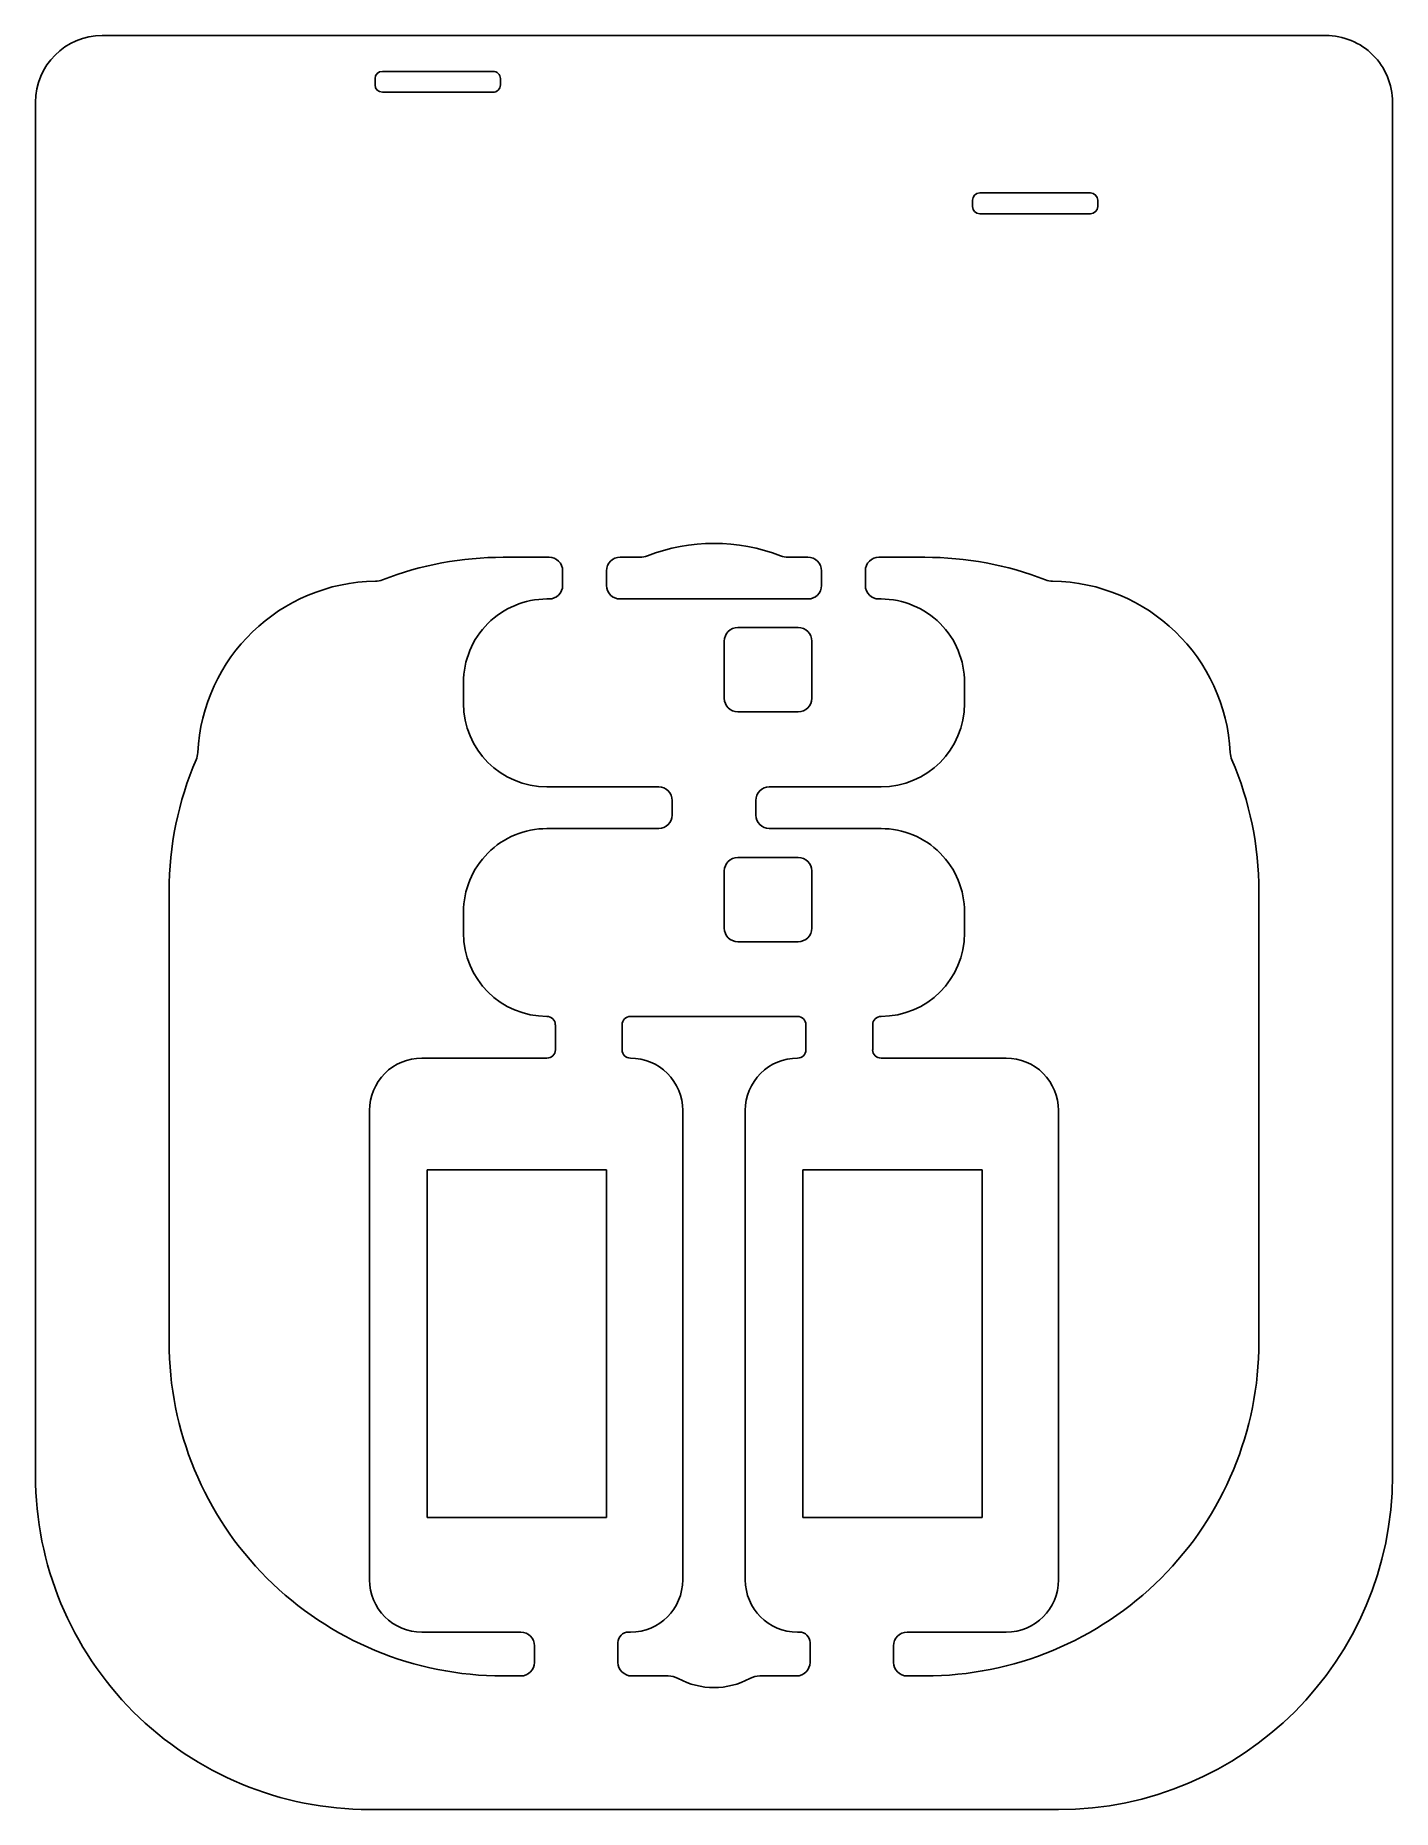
# Model space of a CAD drawing. Extents: x 32.4 to 97.4, y -121.4 to -36.4.
import ezdxf

# ---------------------------------------------------------------- set-up
doc = ezdxf.new("R2010")
doc.units = 0
doc.layers.add('BLACK', color=7, linetype='CONTINUOUS')

msp = doc.modelspace()

# ---------------------------------------------------------------- linework, layer by layer
at = {"layer": 'BLACK', "linetype": 'CONTINUOUS'}
for p, q in [((94.2104, -36.436701), (35.6104, -36.436701)), ((54.325956, -38.15557), (49.025957, -38.15557)), ((48.675956, -38.505572), (48.675956, -38.805569)), ((54.675956, -38.50557), (54.675956, -38.80557)), ((32.4104, -39.6367), (32.4104, -61.436701)), ((54.325956, -39.15557), (49.025958, -39.15557)), ((97.4104, -61.436701), (97.4104, -39.636701)), ((82.94012, -43.980651), (77.640121, -43.980651)), ((77.29012, -44.330653), (77.29012, -44.63065)), ((82.94012, -44.980651), (77.640122, -44.980651)), ((83.29012, -44.330651), (83.29012, -44.630651)), ((32.4104, -61.436701), (32.4104, -105.436699)), ((57.010399, -61.436701), (54.810399, -61.436701)), ((61.357338, -61.436701), (60.410402, -61.436701)), ((69.4104, -61.436701), (68.4635, -61.436701)), ((75.0104, -61.436701), (72.8104, -61.436701)), ((97.4104, -105.436701), (97.4104, -61.436701)), ((57.6604, -62.7867), (57.6604, -62.086702)), ((59.7604, -62.7867), (59.7604, -62.086702)), ((70.0604, -62.786701), (70.0604, -62.086701)), ((72.1604, -62.786701), (72.1604, -62.086701)), ((56.910401, -63.436701), (57.010399, -63.436701)), ((60.410401, -63.436701), (61.9104, -63.436701)), ((67.9104, -63.436701), (61.9104, -63.436701)), ((67.9104, -63.436701), (69.4104, -63.436701)), ((72.8104, -63.436701), (72.9104, -63.436701)), ((66.054601, -64.806584), (68.945601, -64.806584)), ((65.404601, -68.195183), (65.404601, -65.456584)), ((69.595601, -65.456584), (69.595601, -68.195183)), ((52.9104, -68.436702), (52.9104, -67.436701)), ((76.9104, -67.436701), (76.9104, -68.436701)), ((68.945601, -68.845183), (66.054601, -68.845183)), ((62.260399, -72.436701), (56.9104, -72.436701)), ((62.9104, -73.7867), (62.9104, -73.086702)), ((66.9104, -73.086701), (66.9104, -73.786701)), ((72.9104, -72.436701), (67.5604, -72.436701)), ((56.910401, -74.436701), (62.260399, -74.436701)), ((67.5604, -74.436701), (72.9104, -74.436701)), ((65.404601, -79.206083), (65.404601, -76.467484)), ((66.054601, -75.817484), (68.945601, -75.817484)), ((69.595601, -76.467484), (69.595601, -79.206083)), ((38.8104, -77.436698), (38.8104, -99.036699)), ((91.0104, -99.036699), (91.0104, -77.436701)), ((52.9104, -79.436702), (52.9104, -78.436701)), ((76.9104, -78.436701), (76.9104, -79.436701)), ((68.945601, -79.856083), (66.054601, -79.856083)), ((57.3104, -83.8367), (57.3104, -85.036702)), ((60.5104, -85.036702), (60.5104, -83.8367)), ((68.9104, -83.436701), (60.910398, -83.436701)), ((69.3104, -85.036701), (69.3104, -83.836701)), ((72.5104, -83.836701), (72.5104, -85.036701)), ((50.9104, -85.436701), (56.910401, -85.436701)), ((78.9104, -85.436701), (72.9104, -85.436701)), ((48.4104, -87.936701), (48.4104, -110.436701)), ((63.4104, -87.936701), (63.4104, -110.436701)), ((66.4104, -87.936701), (66.4104, -110.436701)), ((81.4104, -87.936701), (81.4104, -110.436701)), ((51.1654, -90.7946), (51.1654, -107.4384)), ((51.1654, -90.7946), (59.7654, -90.7946)), ((59.7654, -90.7946), (59.7654, -107.4384)), ((69.1613, -90.7946), (69.1613, -107.4384)), ((69.1613, -90.7946), (77.7613, -90.7946)), ((77.7613, -90.7946), (77.7613, -107.4384)), ((51.1654, -107.4384), (59.7654, -107.4384)), ((69.1613, -107.4384), (77.7613, -107.4384)), ((50.910401, -112.936701), (55.660399, -112.936701)), ((60.810401, -112.936701), (60.910401, -112.936701)), ((69.0104, -112.936701), (68.9104, -112.936701)), ((78.9104, -112.936701), (74.1604, -112.936701)), ((56.3104, -113.586702), (56.3104, -114.3867)), ((60.3104, -114.3867), (60.3104, -113.436702)), ((69.5104, -114.386701), (69.5104, -113.436701)), ((73.5104, -113.586701), (73.5104, -114.386701)), ((54.810402, -115.036701), (55.660399, -115.036701)), ((60.960402, -115.036701), (62.715276, -115.036701)), ((67.110072, -115.036701), (68.8604, -115.036701)), ((74.1604, -115.036701), (75.010398, -115.036701)), ((48.410402, -121.436701), (81.4104, -121.436701))]:
    msp.add_line(p, q, dxfattribs=at)
at = {"layer": 'BLACK'}
for centre, radius, start, end in [((35.6104, -39.6367), 3.2, 90, 180), ((94.2104, -39.6367), 3.199999, -0.0000179, 90), ((49.026, -38.5056), 0.350044, 90.00703859, 179.99541691), ((54.326, -38.5056), 0.35003, 0.00491168, 90.00720228), ((49.026, -38.8056), 0.34997, -180.00507413, -90.00687608), ((54.326, -38.8056), 0.349956, -90.00720352, 0.00491168), ((77.6401, -44.3307), 0.34998, 89.99656273, 179.99230556), ((82.9401, -44.3307), 0.350049, 0.00802095, 89.99672641), ((77.6401, -44.6306), 0.350051, -179.99181442, -89.99639908), ((82.9401, -44.6306), 0.35002, -89.99672643, -0.00834834), ((64.9104, -69.571909), 8.801851, 68.7468682, 111.2531318), ((54.8104, -77.4367), 15.999999, 90.00000358, 111.14829927), ((57.0104, -62.0867), 0.649999, -0.00017629, 90.00008815), ((60.4104, -62.0867), 0.65, -270.00017629, -179.99982371), ((61.3573, -60.4367), 1.000014, -89.99782276, -68.74491106), ((68.4635, -60.4363), 1.000401, -111.24678379, -90), ((69.4104, -62.0867), 0.649999, -0.00008815, 90), ((72.8104, -62.0867), 0.65, -270, -179.99991185), ((75.0104, -77.4367), 15.999999, 68.85170073, 90), ((48.81681, -71.22775), 8.647099, 90.82987005, 177.14780827), ((48.6771, -61.5817), 0.999954, -89.1708644, -68.85147833), ((57.0104, -62.7867), 0.65, -90.00008815, 0), ((60.4104, -62.7867), 0.650001, -180, -89.99991185), ((69.4104, -62.7867), 0.65, -90, -0.00008815), ((72.8104, -62.7867), 0.650001, -179.99991185, -90), ((81.1437, -61.5818), 0.999856, -111.15058912, -90.82921852), ((81.004, -71.2277), 8.647056, 2.85186414, 89.1701914), ((56.9104, -67.4367), 4, -270.00001432, -179.99998568), ((72.9104, -67.4367), 3.999999, -0.00001432, 90), ((66.054602, -65.456585), 0.650001, 90.00008815, 179.99991185), ((68.9456, -65.45659), 0.650006, 0.00052888, 89.99991185), ((56.9104, -68.4367), 4.000001, -179.99997135, -90), ((66.054602, -68.195182), 0.650001, -179.99991185, -90.00008815), ((68.9456, -68.19518), 0.650001, -89.99991185, -0.00026444), ((72.9104, -68.4367), 4, -90, -0.00001432), ((54.8104, -77.4367), 16, 156.82942956, 179.99999284), ((39.1817, -70.7477), 0.999963, -23.17219045, -2.85312596), ((90.6389, -70.7478), 0.999747, -177.15202738, -156.82856797), ((75.0104, -77.4367), 16, -0.00000358, 23.17057044), ((62.2604, -73.0867), 0.649999, -0.00017629, 90.00008815), ((67.5604, -73.0867), 0.65, -270, -179.99991185), ((62.2604, -73.7867), 0.65, -90.00008815, 0), ((67.5604, -73.7867), 0.650001, -179.99991185, -90), ((56.9104, -78.4367), 4, -270.00001432, -179.99998568), ((72.9104, -78.4367), 3.999999, -0.00001432, 90), ((66.054602, -76.467485), 0.650001, 90.00008815, 179.99991185), ((68.9456, -76.46749), 0.650006, 0.00052888, 89.99991185), ((56.9104, -79.4367), 4.000001, -179.99997135, -90), ((66.054602, -79.206082), 0.650001, -179.99991185, -90.00008815), ((68.9456, -79.20608), 0.650001, -89.99991185, -0.00026444), ((72.9104, -79.4367), 4, -90, -0.00001432), ((56.9104, -83.8367), 0.399999, 0, 90), ((60.9104, -83.8367), 0.4, 90.00028648, 180), ((68.9104, -83.8367), 0.399999, -0.00014324, 90), ((72.9104, -83.8367), 0.4, -270, -179.99985676), ((50.9104, -87.9367), 2.5, -270, -179.99997708), ((56.9104, -85.0367), 0.4, -89.99985676, -0.00028648), ((60.9104, -85.0367), 0.400001, -179.99971352, -90), ((60.9104, -87.9367), 2.499999, -0.00002292, 90), ((68.9104, -87.9367), 2.5, -270, -179.99997708), ((68.9104, -85.0367), 0.4, -90, -0.00014324), ((72.9104, -85.0367), 0.400001, -179.99985676, -90), ((78.9104, -87.9367), 2.499999, -0.00002292, 90), ((54.8104, -99.0367), 16.000001, -180.00000358, -89.99999284), ((75.0104, -99.0367), 16, -90.00000716, 0.00000358), ((48.4104, -105.4367), 16.000001, -180.00000358, -89.99999284), ((81.4104, -105.4367), 16, -90, -0.00000358), ((50.9104, -110.4367), 2.500001, -179.99997708, -89.99997708), ((60.9104, -110.4367), 2.5, -89.99997708, -0.00002292), ((68.9104, -110.4367), 2.500001, -179.99997708, -90), ((78.9104, -110.4367), 2.5, -90, -0.00002292), ((55.6604, -113.5867), 0.649999, -0.00017629, 90.00008815), ((60.8104, -113.4367), 0.5, -270.00011459, -179.99977082), ((69.0104, -113.4367), 0.499999, -0.00011459, 90), ((74.1604, -113.5867), 0.65, -270, -179.99991185), ((55.6604, -114.3867), 0.65, -90.00008815, 0), ((60.9604, -114.3867), 0.650001, -180, -89.99982371), ((68.8604, -114.3867), 0.65, -90, -0.00008815), ((74.1604, -114.3867), 0.650001, -179.99991185, -90), ((62.7153, -116.0367), 0.999999, 61.47698536, 90.0013751), ((64.9104, -111.997873), 3.596816, -118.52434175, -61.47565825), ((67.1056, -116.0371), 1.000385, 89.74387717, 118.5171073)]:
    msp.add_arc(centre, radius, start, end, dxfattribs=at)

doc.saveas('drawing.dxf')
